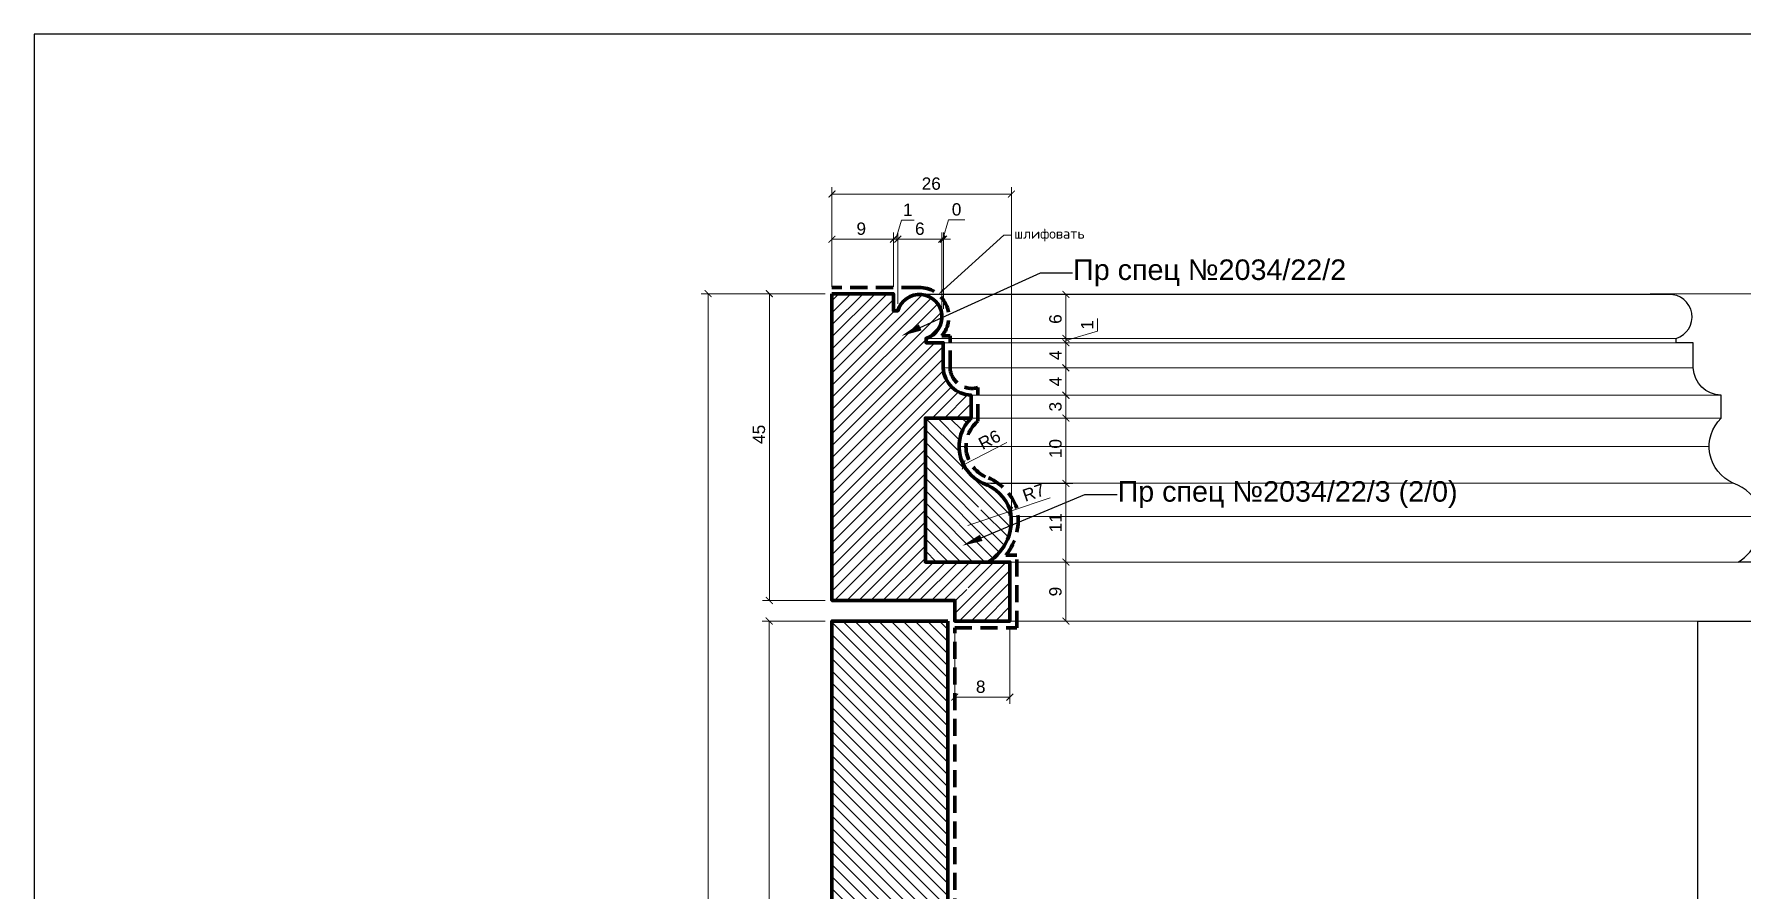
# Model space of a CAD drawing. Header units: inches. Extents: x 338 to 713, y 1045 to 1295.
# Drawn here: x 337.6 to 587.2, y 1170.3 to 1295.3 of the extents above; entities that cross this region are included whole.
import ezdxf
from ezdxf import colors
from ezdxf.entities.mleader import LeaderData, LeaderLine
from ezdxf.math import Vec2, Vec3

# ---------------------------------------------------------------- set-up
doc = ezdxf.new("R2010")
doc.units = ezdxf.units.IN
doc.header["$MEASUREMENT"] = 0
doc.linetypes.add('HIDDEN', pattern=[0.375, 0.25, -0.125])
doc.layers.add('Outside panel', color=7, linetype='Continuous', lineweight=18, true_color=0x7f5e57)
doc.layers.add('линия 50', color=1, linetype='Continuous', lineweight=140)
doc.layers.add('служебный слой РАЗМЕРЫ', color=7, linetype='Continuous', lineweight=9)
doc.layers.add('размеры в модели', color=7, linetype='Continuous')
doc.styles.get("Standard").update_dxf_attribs({"font": 'arial.ttf'})
doc.styles.add('ЕСКД профили текст', font='isocpeur.ttf')
doc.dimstyles.new('M_1', dxfattribs={"dimtxt": 1.8, "dimasz": 1, "dimexe": 1, "dimexo": 1, "dimgap": 0.6, "dimtad": 1, "dimdec": 0, "dimdsep": 46, "dimtxsty": 'Standard', "dimblk": 'ARCHTICK', "dimcen": -5, "dimclrd": 7, "dimclre": 7, "dimclrt": 7, "dimadec": 0, "dimazin": 0, "dimtfac": 1, "dimtdec": 0, "dimtmove": 0, "dimatfit": 3, "dimfxl": 1, "dimtolj": 1, "dimtzin": 0, "dimlwd": 5, "dimlwe": 5, "dimarcsym": 0})

# ---------------------------------------------------------------- blocks, each defined once
blk = doc.blocks.new('_ArchTick')
at = {"color": 0, "linetype": 'ByBlock', "const_width": 0.15}
blk.add_lwpolyline([(-0.5, -0.5), (0.5, 0.5)], dxfattribs=at)
blk = doc.blocks.new('*D32')
at = {"color": 7, "lineweight": 5, "ltscale": 1000, "transparency": 16777216}
for p, q in [((573.8, 1257.43), (606.74, 1257.43)), ((605.74, 1257.43), (605.74, 1077.43)), ((591.76, 1077.43), (606.74, 1077.43))]:
    blk.add_line(p, q, dxfattribs=at)
at = {"layer": 'Defpoints', "color": 0, "ltscale": 1000, "transparency": 16777216}
for p in [(572.8, 1257.43), (590.76, 1077.43), (605.74, 1077.43)]:
    blk.add_point(p, dxfattribs=at)
at = {"color": 7, "lineweight": 5, "ltscale": 1000, "transparency": 16777216}
for p, rotation in [((605.74, 1257.43), 90), ((605.74, 1077.43), 270)]:
    blk.add_blockref('_ArchTick', p, dxfattribs=dict(at, rotation=rotation))
at = {"color": 7, "ltscale": 1000, "transparency": 16777216, "insert": (604.22, 1164.32), "char_height": 1.8, "attachment_point": 5, "rotation": 90}
blk.add_mtext('\\A1;180', dxfattribs=at)
blk = doc.blocks.new('*D30')
at = {"layer": 'Defpoints', "color": 0, "ltscale": 1000, "transparency": 16777216}
for p in [(480.2, 1218.22), (480.2, 1209.61), (488.39, 1209.61)]:
    blk.add_point(p, dxfattribs=at)
at = {"layer": 'размеры в модели', "color": 7, "lineweight": 5, "ltscale": 1000, "transparency": 16777216}
for p, q in [((481.2, 1218.22), (489.39, 1218.22)), ((488.39, 1218.22), (488.39, 1209.61)), ((481.2, 1209.61), (489.39, 1209.61))]:
    blk.add_line(p, q, dxfattribs=at)
for p, rotation in [((488.39, 1218.22), 90), ((488.39, 1209.61), 270)]:
    blk.add_blockref('_ArchTick', p, dxfattribs=dict(at, rotation=rotation))
at = {"layer": 'размеры в модели', "color": 7, "ltscale": 1000, "transparency": 16777216, "insert": (486.87, 1213.91), "char_height": 1.8, "attachment_point": 5, "rotation": 90}
blk.add_mtext('\\A1;9', dxfattribs=at)
blk = doc.blocks.new('*D29')
at = {"layer": 'Defpoints', "color": 0, "ltscale": 1000, "transparency": 16777216}
for p in [(476.41, 1229.71), (480.2, 1218.22), (488.39, 1218.22)]:
    blk.add_point(p, dxfattribs=at)
at = {"layer": 'размеры в модели', "color": 7, "lineweight": 5, "ltscale": 1000, "transparency": 16777216}
for p, q in [((477.41, 1229.71), (489.39, 1229.71)), ((488.39, 1229.71), (488.39, 1218.22)), ((481.2, 1218.22), (489.39, 1218.22))]:
    blk.add_line(p, q, dxfattribs=at)
for p, rotation in [((488.39, 1229.71), 90), ((488.39, 1218.22), 270)]:
    blk.add_blockref('_ArchTick', p, dxfattribs=dict(at, rotation=rotation))
at = {"layer": 'размеры в модели', "color": 7, "ltscale": 1000, "transparency": 16777216, "insert": (486.89, 1223.97), "char_height": 1.8, "attachment_point": 5, "rotation": 90}
blk.add_mtext('\\A1;11', dxfattribs=at)
blk = doc.blocks.new('*D28')
at = {"layer": 'Defpoints', "color": 0, "ltscale": 1000, "transparency": 16777216}
for p in [(474.58, 1239.26), (476.41, 1229.71), (488.39, 1229.71)]:
    blk.add_point(p, dxfattribs=at)
at = {"layer": 'размеры в модели', "color": 7, "lineweight": 5, "ltscale": 1000, "transparency": 16777216}
for p, q in [((475.58, 1239.26), (489.39, 1239.26)), ((488.39, 1239.26), (488.39, 1229.71)), ((477.41, 1229.71), (489.39, 1229.71))]:
    blk.add_line(p, q, dxfattribs=at)
for p, rotation in [((488.39, 1239.26), 90), ((488.39, 1229.71), 270)]:
    blk.add_blockref('_ArchTick', p, dxfattribs=dict(at, rotation=rotation))
at = {"layer": 'размеры в модели', "color": 7, "ltscale": 1000, "transparency": 16777216, "insert": (486.87, 1234.8), "char_height": 1.8, "attachment_point": 5, "rotation": 90}
blk.add_mtext('\\A1;10', dxfattribs=at)
blk = doc.blocks.new('*D27')
at = {"layer": 'Defpoints', "color": 0, "ltscale": 1000, "transparency": 16777216}
for p in [(480.31, 1225.66), (474.08, 1223.56)]:
    blk.add_point(p, dxfattribs=at)
at = {"layer": 'размеры в модели', "color": 7, "lineweight": 5, "ltscale": 1000, "transparency": 16777216}
for p in [(474.08, 1223.56), (486.1, 1227.61)]:
    blk.add_line(p, (480.31, 1225.66), dxfattribs=at)
blk.add_arc((474.08, 1223.56), 6.58, 9.942, 20.0543, dxfattribs=at)
at = {"layer": 'размеры в модели', "color": 7, "lineweight": 5, "ltscale": 1000, "transparency": 16777216, "rotation": 198.6460962996273}
blk.add_blockref('_ArchTick', (480.31, 1225.66), dxfattribs=at)
at = {"layer": 'размеры в модели', "color": 7, "ltscale": 1000, "transparency": 16777216, "insert": (483.67, 1228.38), "char_height": 1.8, "attachment_point": 5, "rotation": 18.6461}
blk.add_mtext('\\A1;R7', dxfattribs=at)
blk = doc.blocks.new('*D26')
at = {"layer": 'Defpoints', "color": 0, "ltscale": 1000, "transparency": 16777216}
for p in [(478.61, 1235.1), (473.44, 1232.42)]:
    blk.add_point(p, dxfattribs=at)
at = {"layer": 'размеры в модели', "color": 7, "lineweight": 5, "ltscale": 1000, "transparency": 16777216}
blk.add_line((479.74, 1235.68), (473.44, 1232.42), dxfattribs=at)
at = {"layer": 'размеры в модели', "color": 7, "lineweight": 5, "ltscale": 1000, "transparency": 16777216, "rotation": 207.3453909267124}
blk.add_blockref('_ArchTick', (473.44, 1232.42), dxfattribs=at)
at = {"layer": 'размеры в модели', "color": 7, "ltscale": 1000, "transparency": 16777216, "insert": (477.22, 1236.09), "char_height": 1.8, "attachment_point": 5, "rotation": 27.3454}
blk.add_mtext('\\A1;R6', dxfattribs=at)
blk = doc.blocks.new('*D25')
at = {"layer": 'Defpoints', "color": 0, "ltscale": 1000, "transparency": 16777216}
for p in [(474.53, 1242.59), (474.58, 1239.26), (488.39, 1239.26)]:
    blk.add_point(p, dxfattribs=at)
at = {"layer": 'размеры в модели', "color": 7, "lineweight": 5, "ltscale": 1000, "transparency": 16777216}
for p, q in [((475.53, 1242.59), (489.39, 1242.59)), ((488.39, 1242.59), (488.39, 1239.26)), ((475.58, 1239.26), (489.39, 1239.26))]:
    blk.add_line(p, q, dxfattribs=at)
for p, rotation in [((488.39, 1242.59), 90), ((488.39, 1239.26), 270)]:
    blk.add_blockref('_ArchTick', p, dxfattribs=dict(at, rotation=rotation))
at = {"layer": 'размеры в модели', "color": 7, "ltscale": 1000, "transparency": 16777216, "insert": (486.87, 1240.92), "char_height": 1.8, "attachment_point": 5, "rotation": 90}
blk.add_mtext('\\A1;3', dxfattribs=at)
blk = doc.blocks.new('*D24')
at = {"layer": 'Defpoints', "color": 0, "ltscale": 1000, "transparency": 16777216}
for p in [(470.46, 1246.59), (474.53, 1242.59), (488.39, 1242.59)]:
    blk.add_point(p, dxfattribs=at)
at = {"layer": 'размеры в модели', "color": 7, "lineweight": 5, "ltscale": 1000, "transparency": 16777216}
for p, q in [((471.46, 1246.59), (489.39, 1246.59)), ((488.39, 1246.59), (488.39, 1242.59)), ((475.53, 1242.59), (489.39, 1242.59))]:
    blk.add_line(p, q, dxfattribs=at)
for p, rotation in [((488.39, 1246.59), 90), ((488.39, 1242.59), 270)]:
    blk.add_blockref('_ArchTick', p, dxfattribs=dict(at, rotation=rotation))
at = {"layer": 'размеры в модели', "color": 7, "ltscale": 1000, "transparency": 16777216, "insert": (486.89, 1244.59), "char_height": 1.8, "attachment_point": 5, "rotation": 90}
blk.add_mtext('\\A1;4', dxfattribs=at)
blk = doc.blocks.new('*D23')
at = {"layer": 'Defpoints', "color": 0, "ltscale": 1000, "transparency": 16777216}
for p in [(467.96, 1250.25), (470.46, 1246.59), (488.39, 1246.59)]:
    blk.add_point(p, dxfattribs=at)
at = {"layer": 'размеры в модели', "color": 7, "lineweight": 5, "ltscale": 1000, "transparency": 16777216}
for p, q in [((468.96, 1250.25), (489.39, 1250.25)), ((488.39, 1250.25), (488.39, 1246.59)), ((471.46, 1246.59), (489.39, 1246.59))]:
    blk.add_line(p, q, dxfattribs=at)
for p, rotation in [((488.39, 1250.25), 90), ((488.39, 1246.59), 270)]:
    blk.add_blockref('_ArchTick', p, dxfattribs=dict(at, rotation=rotation))
at = {"layer": 'размеры в модели', "color": 7, "ltscale": 1000, "transparency": 16777216, "insert": (486.89, 1248.42), "char_height": 1.8, "attachment_point": 5, "rotation": 90}
blk.add_mtext('\\A1;4', dxfattribs=at)
blk = doc.blocks.new('*D22')
at = {"layer": 'Defpoints', "color": 0, "ltscale": 1000, "transparency": 16777216}
for p in [(467.96, 1250.89), (467.96, 1250.25), (488.39, 1250.25)]:
    blk.add_point(p, dxfattribs=at)
at = {"layer": 'размеры в модели', "color": 7, "lineweight": 5, "ltscale": 1000, "transparency": 16777216}
for p, q in [((493, 1251.95), (493, 1253.81)), ((468.96, 1250.89), (489.39, 1250.89)), ((488.39, 1250.57), (493, 1251.95)), ((488.39, 1250.89), (488.39, 1251.89)), ((488.39, 1250.89), (488.39, 1250.25)), ((488.39, 1250.89), (488.39, 1250.25)), ((468.96, 1250.25), (489.39, 1250.25)), ((488.39, 1250.25), (488.39, 1249.25))]:
    blk.add_line(p, q, dxfattribs=at)
for p, rotation in [((488.39, 1250.89), 270), ((488.39, 1250.25), 90)]:
    blk.add_blockref('_ArchTick', p, dxfattribs=dict(at, rotation=rotation))
at = {"layer": 'размеры в модели', "color": 7, "ltscale": 1000, "transparency": 16777216, "insert": (491.49, 1252.88), "char_height": 1.8, "attachment_point": 5, "rotation": 90}
blk.add_mtext('\\A1;1', dxfattribs=at)
blk = doc.blocks.new('*D21')
at = {"layer": 'Defpoints', "color": 0, "ltscale": 1000, "transparency": 16777216}
for p in [(466.99, 1257.32), (467.96, 1250.89), (488.39, 1250.89)]:
    blk.add_point(p, dxfattribs=at)
at = {"layer": 'размеры в модели', "color": 7, "lineweight": 5, "ltscale": 1000, "transparency": 16777216}
for p, q in [((467.99, 1257.32), (489.39, 1257.32)), ((488.39, 1257.32), (488.39, 1250.89)), ((468.96, 1250.89), (489.39, 1250.89))]:
    blk.add_line(p, q, dxfattribs=at)
for p, rotation in [((488.39, 1257.32), 90), ((488.39, 1250.89), 270)]:
    blk.add_blockref('_ArchTick', p, dxfattribs=dict(at, rotation=rotation))
at = {"layer": 'размеры в модели', "color": 7, "ltscale": 1000, "transparency": 16777216, "insert": (486.87, 1253.72), "char_height": 1.8, "attachment_point": 5, "rotation": 90}
blk.add_mtext('\\A1;6', dxfattribs=at)
blk = doc.blocks.new('*D20')
at = {"layer": 'Defpoints', "color": 0, "ltscale": 1000, "transparency": 16777216}
for p in [(470.5, 1265.39), (470.26, 1254.36), (470.5, 1254.21)]:
    blk.add_point(p, dxfattribs=at)
at = {"layer": 'размеры в модели', "color": 7, "lineweight": 5, "ltscale": 1000, "transparency": 16777216}
for p, q in [((470.38, 1265.39), (471.23, 1268.21)), ((471.23, 1268.21), (473.6, 1268.21)), ((470.26, 1265.39), (469.26, 1265.39)), ((470.26, 1255.36), (470.26, 1266.39)), ((470.26, 1265.39), (470.5, 1265.39)), ((470.26, 1265.39), (470.5, 1265.39)), ((470.5, 1255.21), (470.5, 1266.39)), ((470.5, 1265.39), (471.5, 1265.39))]:
    blk.add_line(p, q, dxfattribs=at)
blk.add_blockref('_ArchTick', (470.26, 1265.39), dxfattribs=at)
at = {"layer": 'размеры в модели', "color": 7, "lineweight": 5, "ltscale": 1000, "transparency": 16777216, "rotation": 180}
blk.add_blockref('_ArchTick', (470.5, 1265.39), dxfattribs=at)
at = {"layer": 'размеры в модели', "color": 7, "ltscale": 1000, "transparency": 16777216, "insert": (472.41, 1269.73), "char_height": 1.8, "attachment_point": 5}
blk.add_mtext('\\A1;0', dxfattribs=at)
blk = doc.blocks.new('*D19')
at = {"layer": 'Defpoints', "color": 0, "ltscale": 1000, "transparency": 16777216}
for p in [(470.26, 1265.39), (463.83, 1254.93), (470.26, 1254.36)]:
    blk.add_point(p, dxfattribs=at)
at = {"layer": 'размеры в модели', "color": 7, "lineweight": 5, "ltscale": 1000, "transparency": 16777216}
for p, q in [((463.83, 1255.93), (463.83, 1266.39)), ((463.83, 1265.39), (470.26, 1265.39)), ((470.26, 1255.36), (470.26, 1266.39))]:
    blk.add_line(p, q, dxfattribs=at)
at = {"layer": 'размеры в модели', "color": 7, "lineweight": 5, "ltscale": 1000, "transparency": 16777216, "rotation": 180}
blk.add_blockref('_ArchTick', (463.83, 1265.39), dxfattribs=at)
at = {"layer": 'размеры в модели', "color": 7, "lineweight": 5, "ltscale": 1000, "transparency": 16777216}
blk.add_blockref('_ArchTick', (470.26, 1265.39), dxfattribs=at)
at = {"layer": 'размеры в модели', "color": 7, "ltscale": 1000, "transparency": 16777216, "insert": (467.04, 1266.91), "char_height": 1.8, "attachment_point": 5}
blk.add_mtext('\\A1;6', dxfattribs=at)
blk = doc.blocks.new('*D18')
at = {"layer": 'Defpoints', "color": 0, "ltscale": 1000, "transparency": 16777216}
for p in [(463.83, 1265.39), (463.19, 1257.43), (463.83, 1254.93)]:
    blk.add_point(p, dxfattribs=at)
at = {"layer": 'размеры в модели', "color": 7, "lineweight": 5, "ltscale": 1000, "transparency": 16777216}
for p, q in [((463.51, 1265.39), (464.35, 1268.19)), ((464.35, 1268.19), (466.21, 1268.19)), ((463.19, 1265.39), (462.19, 1265.39)), ((463.19, 1258.43), (463.19, 1266.39)), ((463.19, 1265.39), (463.83, 1265.39)), ((463.19, 1265.39), (463.83, 1265.39)), ((463.83, 1255.93), (463.83, 1266.39)), ((463.83, 1265.39), (464.83, 1265.39))]:
    blk.add_line(p, q, dxfattribs=at)
blk.add_blockref('_ArchTick', (463.19, 1265.39), dxfattribs=at)
at = {"layer": 'размеры в модели', "color": 7, "lineweight": 5, "ltscale": 1000, "transparency": 16777216, "rotation": 180}
blk.add_blockref('_ArchTick', (463.83, 1265.39), dxfattribs=at)
at = {"layer": 'размеры в модели', "color": 7, "ltscale": 1000, "transparency": 16777216, "insert": (465.28, 1269.7), "char_height": 1.8, "attachment_point": 5}
blk.add_mtext('\\A1;1', dxfattribs=at)
blk = doc.blocks.new('*D17')
at = {"layer": 'Defpoints', "color": 0, "ltscale": 1000, "transparency": 16777216}
for p in [(463.19, 1265.39), (454.2, 1257.43), (463.19, 1257.43)]:
    blk.add_point(p, dxfattribs=at)
at = {"layer": 'размеры в модели', "color": 7, "lineweight": 5, "ltscale": 1000, "transparency": 16777216}
for p, q in [((454.2, 1258.43), (454.2, 1266.39)), ((454.2, 1265.39), (463.19, 1265.39)), ((463.19, 1258.43), (463.19, 1266.39))]:
    blk.add_line(p, q, dxfattribs=at)
at = {"layer": 'размеры в модели', "color": 7, "lineweight": 5, "ltscale": 1000, "transparency": 16777216, "rotation": 180}
blk.add_blockref('_ArchTick', (454.2, 1265.39), dxfattribs=at)
at = {"layer": 'размеры в модели', "color": 7, "lineweight": 5, "ltscale": 1000, "transparency": 16777216}
blk.add_blockref('_ArchTick', (463.19, 1265.39), dxfattribs=at)
at = {"layer": 'размеры в модели', "color": 7, "ltscale": 1000, "transparency": 16777216, "insert": (458.48, 1266.91), "char_height": 1.8, "attachment_point": 5}
blk.add_mtext('\\A1;9', dxfattribs=at)
blk = doc.blocks.new('*D16')
at = {"layer": 'Defpoints', "color": 0, "ltscale": 1000, "transparency": 16777216}
for p in [(472.15, 1209.61), (480.2, 1209.61), (480.2, 1198.49)]:
    blk.add_point(p, dxfattribs=at)
at = {"layer": 'размеры в модели', "color": 7, "lineweight": 5, "ltscale": 1000, "transparency": 16777216}
for p, q in [((472.15, 1208.61), (472.15, 1197.49)), ((480.2, 1208.61), (480.2, 1197.49)), ((472.15, 1198.49), (480.2, 1198.49))]:
    blk.add_line(p, q, dxfattribs=at)
at = {"layer": 'размеры в модели', "color": 7, "lineweight": 5, "ltscale": 1000, "transparency": 16777216, "rotation": 180}
blk.add_blockref('_ArchTick', (472.15, 1198.49), dxfattribs=at)
at = {"layer": 'размеры в модели', "color": 7, "lineweight": 5, "ltscale": 1000, "transparency": 16777216}
blk.add_blockref('_ArchTick', (480.2, 1198.49), dxfattribs=at)
at = {"layer": 'размеры в модели', "color": 7, "ltscale": 1000, "transparency": 16777216, "insert": (475.94, 1200), "char_height": 1.8, "attachment_point": 5}
blk.add_mtext('\\A1;8', dxfattribs=at)
blk = doc.blocks.new('*D7')
at = {"layer": 'Defpoints', "color": 0, "ltscale": 1000, "transparency": 16777216}
for p in [(454.19, 1209.61), (445.02, 1099.82), (454.19, 1099.82)]:
    blk.add_point(p, dxfattribs=at)
at = {"layer": 'размеры в модели', "color": 7, "lineweight": 5, "ltscale": 1000, "transparency": 16777216}
for p, q in [((453.19, 1209.61), (444.02, 1209.61)), ((445.02, 1209.61), (445.02, 1099.82)), ((453.19, 1099.82), (444.02, 1099.82))]:
    blk.add_line(p, q, dxfattribs=at)
for p, rotation in [((445.02, 1209.61), 90), ((445.02, 1099.82), 270)]:
    blk.add_blockref('_ArchTick', p, dxfattribs=dict(at, rotation=rotation))
at = {"layer": 'размеры в модели', "color": 7, "ltscale": 1000, "transparency": 16777216, "insert": (443.5, 1158.03), "char_height": 1.8, "attachment_point": 5, "rotation": 90}
blk.add_mtext('\\A1;110', dxfattribs=at)
blk = doc.blocks.new('*D6')
at = {"layer": 'Defpoints', "color": 0, "ltscale": 1000, "transparency": 16777216}
for p in [(454.2, 1257.43), (445.05, 1212.61), (454.2, 1212.61)]:
    blk.add_point(p, dxfattribs=at)
at = {"layer": 'размеры в модели', "color": 7, "lineweight": 5, "ltscale": 1000, "transparency": 16777216}
for p, q in [((453.2, 1257.43), (444.05, 1257.43)), ((445.05, 1257.43), (445.05, 1212.61)), ((453.2, 1212.61), (444.05, 1212.61))]:
    blk.add_line(p, q, dxfattribs=at)
for p, rotation in [((445.05, 1257.43), 90), ((445.05, 1212.61), 270)]:
    blk.add_blockref('_ArchTick', p, dxfattribs=dict(at, rotation=rotation))
at = {"layer": 'размеры в модели', "color": 7, "ltscale": 1000, "transparency": 16777216, "insert": (443.53, 1236.88), "char_height": 1.8, "attachment_point": 5, "rotation": 90}
blk.add_mtext('\\A1;45', dxfattribs=at)
blk = doc.blocks.new('*D3')
at = {"layer": 'Defpoints', "color": 0, "ltscale": 1000, "transparency": 16777216}
for p in [(480.42, 1271.98), (454.2, 1257.43), (480.42, 1224.32)]:
    blk.add_point(p, dxfattribs=at)
at = {"layer": 'размеры в модели', "color": 7, "lineweight": 5, "ltscale": 1000, "transparency": 16777216}
for p, q in [((454.2, 1258.43), (454.2, 1272.98)), ((480.42, 1225.32), (480.42, 1272.98)), ((454.2, 1271.98), (480.42, 1271.98))]:
    blk.add_line(p, q, dxfattribs=at)
at = {"layer": 'размеры в модели', "color": 7, "lineweight": 5, "ltscale": 1000, "transparency": 16777216, "rotation": 180}
blk.add_blockref('_ArchTick', (454.2, 1271.98), dxfattribs=at)
at = {"layer": 'размеры в модели', "color": 7, "lineweight": 5, "ltscale": 1000, "transparency": 16777216}
blk.add_blockref('_ArchTick', (480.42, 1271.98), dxfattribs=at)
at = {"layer": 'размеры в модели', "color": 7, "ltscale": 1000, "transparency": 16777216, "insert": (468.71, 1273.5), "char_height": 1.8, "attachment_point": 5}
blk.add_mtext('\\A1;26', dxfattribs=at)
blk = doc.blocks.new('*D2')
at = {"layer": 'Defpoints', "color": 0, "ltscale": 1000, "transparency": 16777216}
for p in [(454.2, 1257.43), (436.1, 1077.43), (454.19, 1077.43)]:
    blk.add_point(p, dxfattribs=at)
at = {"layer": 'размеры в модели', "color": 7, "lineweight": 5, "ltscale": 1000, "transparency": 16777216}
for p, q in [((453.2, 1257.43), (435.1, 1257.43)), ((436.1, 1257.43), (436.1, 1077.43)), ((453.19, 1077.43), (435.1, 1077.43))]:
    blk.add_line(p, q, dxfattribs=at)
for p, rotation in [((436.1, 1257.43), 90), ((436.1, 1077.43), 270)]:
    blk.add_blockref('_ArchTick', p, dxfattribs=dict(at, rotation=rotation))
at = {"layer": 'размеры в модели', "color": 7, "ltscale": 1000, "transparency": 16777216, "insert": (434.58, 1160.14), "char_height": 1.8, "attachment_point": 5, "rotation": 90}
blk.add_mtext('\\A1;180', dxfattribs=at)

msp = doc.modelspace()

# ---------------------------------------------------------------- hatches: boundary and pattern name
at = {"layer": 'Outside panel', "ltscale": 1000}
h = msp.add_hatch(dxfattribs=at)
h.set_pattern_fill('ANSI31', color=256, scale=10)
h.set_pattern_definition([(45, (-305608.9844, 95518.2018), (-0.8838834765, 0.8838834765), [])])
h.paths.add_polyline_path([(463.19, 1257.43), (454.19, 1257.43), (454.19, 1212.61), (472.15, 1212.61), (472.15, 1209.61), (480.2, 1209.61), (480.2, 1211.27), (474.48, 1214.03, -1), (473.91, 1214.3, -1), (474.48, 1214.03), (480.2, 1211.27), (480.2, 1218.22), (467.85, 1218.22), (467.85, 1239.26), (474.53, 1239.26), (474.53, 1242.59, -0.395599), (470.46, 1246.59), (470.46, 1250.25), (467.96, 1250.25), (467.96, 1250.89, 1.680182), (463.83, 1254.93), (463.19, 1254.93)])
h = msp.add_hatch(dxfattribs=at)
h.set_pattern_fill('ANSI31', color=256, scale=10, angle=90)
h.set_pattern_definition([(135, (-305608.9844, 95518.2018), (-0.8838834765, -0.8838834765), [])])
h.paths.add_polyline_path([(474.53, 1239.26), (467.85, 1239.26), (467.85, 1218.22), (477.03, 1218.22, 0.2669), (480.41, 1224.55), (476.2, 1226.07, -1), (475.62, 1226.28, -1), (476.2, 1226.07), (480.41, 1224.55, 0.044408), (480.26, 1225.82, 0.223867), (476.27, 1229.76, -0.531016)])
h = msp.add_hatch(dxfattribs=at)
h.set_pattern_fill('ANSI31', color=5, scale=10, angle=90)
h.set_pattern_definition([(135, (-309787.5967, 95882.6299), (-0.8838834765, -0.8838834765), [])])
h.paths.add_polyline_path([(471.15, 1209.61), (454.19, 1209.61), (454.19, 1099.82), (471.15, 1099.82), (471.15, 1168.69), (462.65, 1171.77, -1), (462.07, 1171.98, -1), (462.65, 1171.77), (471.15, 1168.69)])

# ---------------------------------------------------------------- linework, layer by layer
at = {"color": 7, "lineweight": 15, "ltscale": 1000}
for p, q in [((467.96, 1250.89), (577.58, 1250.89)), ((468.13, 1250.25), (580.08, 1250.25)), ((470.46, 1246.59), (580.08, 1246.59)), ((474.53, 1242.59), (584.15, 1242.59)), ((474.58, 1239.26), (584.15, 1239.26)), ((472.83, 1235.1), (582.41, 1235.1)), ((476.32, 1229.76), (585.9, 1229.76)), ((480.44, 1224.9), (590.02, 1224.9)), ((477.03, 1218.22), (589.83, 1218.22)), ((480.2, 1209.61), (589.83, 1209.61))]:
    msp.add_line(p, q, dxfattribs=at)
at = {"color": 6, "ltscale": 1000}
msp.add_lwpolyline([(337.6, 1045.34), (712.6, 1045.34), (712.6, 1295.34), (337.6, 1295.34)], close=True, dxfattribs=at)
at = {"color": 7}
msp.add_lwpolyline([(481.14, 1077.43), (590.76, 1077.43), (590.76, 1083.43, -0.414214), (586.76, 1087.43), (586.76, 1101.82), (580.77, 1101.82), (580.77, 1209.61), (589.83, 1209.61), (589.83, 1218.22), (586.66, 1218.22), (586.66, 1218.22, 0.315042), (589.88, 1225.82, 0.223867), (585.9, 1229.76, -0.531016), (584.15, 1239.26), (584.15, 1242.59, -0.395599), (580.08, 1246.59), (580.08, 1250.25), (577.58, 1250.25), (577.58, 1250.89, 0.873944), (576.51, 1257.32), (467.09, 1257.32)], format="xyb", dxfattribs=at)
at = {"layer": 'линия 50', "color": 1, "linetype": 'HIDDEN', "ltscale": 10, "true_color": 0xff0909}
msp.add_lwpolyline([(482.14, 1076.43), (482.14, 1076.43), (482.14, 1084.6, -0.51766), (478.14, 1087.43), (478.14, 1102.82), (472.15, 1102.82), (472.15, 1208.61), (481.2, 1208.61), (481.2, 1219.22), (479.63, 1219.22, 0.226076), (481.22, 1226.09, 0.224949), (476.64, 1230.69, -0.555857), (475.53, 1238.81), (475.53, 1243.72, -0.487035), (471.46, 1246.61), (471.46, 1251.25), (470.25, 1251.25, 0.649356), (466.88, 1258.32), (454.2, 1258.32)], format="xyb", dxfattribs=at)
at = {"layer": 'линия 50', "color": 7}
msp.add_lwpolyline([(454.19, 1257.43), (454.19, 1212.61), (472.15, 1212.61), (472.15, 1209.61), (480.2, 1209.61), (480.2, 1218.22), (467.85, 1218.22), (467.85, 1239.26), (474.53, 1239.26), (474.53, 1242.59, -0.395599), (470.46, 1246.59), (470.46, 1250.25), (467.96, 1250.25), (467.96, 1250.89, 1.680182), (463.83, 1254.93), (463.19, 1254.93), (463.19, 1257.43), (454.2, 1257.43)], format="xyb", dxfattribs=at)
msp.add_lwpolyline([(474.53, 1239.26), (467.85, 1239.26), (467.85, 1218.22), (477.03, 1218.22, 0.315042), (480.26, 1225.82, 0.223867), (476.27, 1229.76, -0.531016)], format="xyb", close=True, dxfattribs=at)
msp.add_lwpolyline([(471.15, 1209.61), (454.19, 1209.61), (454.19, 1099.82), (471.15, 1099.82)], close=True, dxfattribs=at)

# ---------------------------------------------------------------- dimensions: what is measured, and where the dimension line sits
at = {"color": 5, "ltscale": 1000}
dim = msp.add_linear_dim(base=(605.74, 1077.43), p1=(572.8, 1257.43), p2=(590.76, 1077.43), angle=90, dimstyle='M_1', dxfattribs=at)
dim.commit()
dim.dimension.update_dxf_attribs({"geometry": '*D32', "text_midpoint": (605.74, 1164.32), "dimtype": 128})
at = {"layer": 'размеры в модели', "color": 5, "ltscale": 1000}
for base, p1, p2, picture, middle in [((480.42, 1271.98), (454.2, 1257.43), (480.42, 1224.32), '*D3', (468.71, 1271.98)), ((463.19, 1265.39), (454.2, 1257.43), (463.19, 1257.43), '*D17', (458.48, 1265.39)), ((480.2, 1198.49), (472.15, 1209.61), (480.2, 1209.61), '*D16', (475.94, 1198.49))]:
    dim = msp.add_linear_dim(base=base, p1=p1, p2=p2, dimstyle='M_1', dxfattribs=at)
    dim.commit()
    dim.dimension.update_dxf_attribs({"geometry": picture, "text_midpoint": middle, "dimtype": 128})
for base, p1, p2, picture, middle in [((463.83, 1265.39), (463.19, 1257.43), (463.83, 1254.93), '*D18', (464.95, 1269.7)), ((470.5, 1265.39), (470.26, 1254.36), (470.5, 1254.21), '*D20', (471.83, 1269.73)), ((470.26, 1265.39), (463.83, 1254.93), (470.26, 1254.36), '*D19', (467.04, 1266.91))]:
    dim = msp.add_linear_dim(base=base, p1=p1, p2=p2, dimstyle='M_1', dxfattribs=at)
    dim.commit()
    dim.dimension.update_dxf_attribs({"geometry": picture, "text_midpoint": middle})
for base, p1, p2, picture, middle in [((436.1, 1077.43), (454.2, 1257.43), (454.19, 1077.43), '*D2', (436.1, 1160.14)), ((445.05, 1212.61), (454.2, 1257.43), (454.2, 1212.61), '*D6', (445.05, 1236.88)), ((488.39, 1250.89), (466.99, 1257.32), (467.96, 1250.89), '*D21', (488.39, 1253.72)), ((488.39, 1229.71), (474.58, 1239.26), (476.41, 1229.71), '*D28', (488.39, 1234.8)), ((445.02, 1099.82), (454.19, 1209.61), (454.19, 1099.82), '*D7', (445.02, 1158.03))]:
    dim = msp.add_linear_dim(base=base, p1=p1, p2=p2, angle=90, dimstyle='M_1', dxfattribs=at)
    dim.commit()
    dim.dimension.update_dxf_attribs({"geometry": picture, "text_midpoint": middle, "dimtype": 128})
for base, p1, p2, picture, middle in [((488.39, 1250.25), (467.96, 1250.89), (467.96, 1250.25), '*D22', (491.49, 1252.55)), ((488.39, 1246.59), (467.96, 1250.25), (470.46, 1246.59), '*D23', (486.89, 1248.42)), ((488.39, 1242.59), (470.46, 1246.59), (474.53, 1242.59), '*D24', (486.89, 1244.59)), ((488.39, 1239.26), (474.53, 1242.59), (474.58, 1239.26), '*D25', (486.87, 1240.92)), ((488.39, 1218.22), (476.41, 1229.71), (480.2, 1218.22), '*D29', (486.89, 1223.97)), ((488.39, 1209.61), (480.2, 1218.22), (480.2, 1209.61), '*D30', (486.87, 1213.91))]:
    dim = msp.add_linear_dim(base=base, p1=p1, p2=p2, angle=90, dimstyle='M_1', dxfattribs=at)
    dim.commit()
    dim.dimension.update_dxf_attribs({"geometry": picture, "text_midpoint": middle})
dim = msp.add_radius_dim(center=(478.61, 1235.1), mpoint=(473.44, 1232.42), dimstyle='M_1', dxfattribs=at)
dim.commit()
dim.dimension.update_dxf_attribs({"geometry": '*D26', "text_midpoint": (477.92, 1234.74), "dimtype": 132})
dim = msp.add_radius_dim(center=(474.08, 1223.56), mpoint=(480.31, 1225.66), dimstyle='M_1', dxfattribs=at)
dim.commit()
dim.dimension.update_dxf_attribs({"geometry": '*D27', "text_midpoint": (483.67, 1228.38)})

# ---------------------------------------------------------------- leaders
at = {"color": 7, "ltscale": 1000}
ml = msp.add_multileader_mtext('Standard', dxfattribs=at)
ml.set_content('\\A1;Пр спец №2034/22/2 ', color=7)
ml.set_leader_properties()
ml.build(insert=Vec2(0, 0))
ml.multileader.update_dxf_attribs({"text_right_attachment_type": 6, "dogleg_length": 0.36, "arrow_head_size": 3})
ctx = ml.context
ctx.base_point, ctx.char_height, ctx.arrow_head_size, ctx.landing_gap_size, ctx.plane_origin = Vec3(489.36, 1260.46), 3, 3, 0.09, Vec3(444.15, 1256.29)
ctx.right_attachment = 6
notes = []
notes.append((ctx, [(1, (1, 1, 0), (484.69, 1260.46), (1, 0), 4.68, [(0, [(464.36, 1251.27)], 0, [])])]))
ctx.mtext.insert, ctx.mtext.flow_direction = Vec3(489.45, 1262.43), 5
at = {"color": 7, "lineweight": 15, "ltscale": 1000}
ml = msp.add_multileader_mtext('Standard', dxfattribs=at)
ml.set_content('\\A1;Пр спец №2034/22/3 (2/0) ', color=7)
ml.set_leader_properties()
ml.build(insert=Vec2(0, 0))
ml.multileader.update_dxf_attribs({"text_right_attachment_type": 6, "dogleg_length": 0.36, "arrow_head_size": 3})
ctx = ml.context
ctx.base_point, ctx.char_height, ctx.arrow_head_size, ctx.landing_gap_size, ctx.plane_origin = Vec3(495.86, 1228.07), 3, 3, 0.09, Vec3(453.03, 1225.64)
ctx.right_attachment = 6
notes.append((ctx, [(1, (1, 1, 0), (491.18, 1228.07), (1, 0), 4.68, [(0, [(473.24, 1220.61)], 0, [])])]))
ctx.mtext.insert, ctx.mtext.flow_direction = Vec3(495.95, 1230.04), 5
at = {"layer": 'служебный слой РАЗМЕРЫ'}
ml = msp.add_multileader_mtext('Standard', dxfattribs=at)
ml.set_content('\\A1;шлифовать', color=256, style='ЕСКД профили текст')
ml.set_leader_properties(color=256, linetype='ByLayer', lineweight=-1)
ml.build(insert=Vec2(0, 0))
ml.multileader.update_dxf_attribs({"dogleg_length": 1, "arrow_head_size": 1})
ctx = ml.context
ctx.base_point, ctx.char_height, ctx.arrow_head_size, ctx.landing_gap_size, ctx.plane_origin = Vec3(480.34, 1265.98), 1.5, 1, 0.5, Vec3(493.82, 1292.15)
notes.append((ctx, [(1, (1, 1, 0), (479.34, 1265.98), (1, 0), 1, [(0, [(469.74, 1257.32)], 0, [])])]))
ctx.mtext.insert, ctx.mtext.flow_direction = Vec3(480.84, 1266.96), 5
for ctx, leaders in notes:
    for number, flags, end, landing, length, lines in leaders:
        leader = LeaderData()
        leader.index, (leader.has_last_leader_line, leader.has_dogleg_vector, leader.attachment_direction) = number, flags
        leader.last_leader_point, leader.dogleg_vector, leader.dogleg_length = Vec3(end), Vec3(landing), length
        for number, points, colour, breaks in lines:
            line = LeaderLine()
            line.index, line.vertices, line.color, line.breaks = number, Vec3.list(points), colors.encode_raw_color(colour), breaks
            leader.lines.append(line)
        ctx.leaders.append(leader)

doc.saveas('drawing.dxf')
